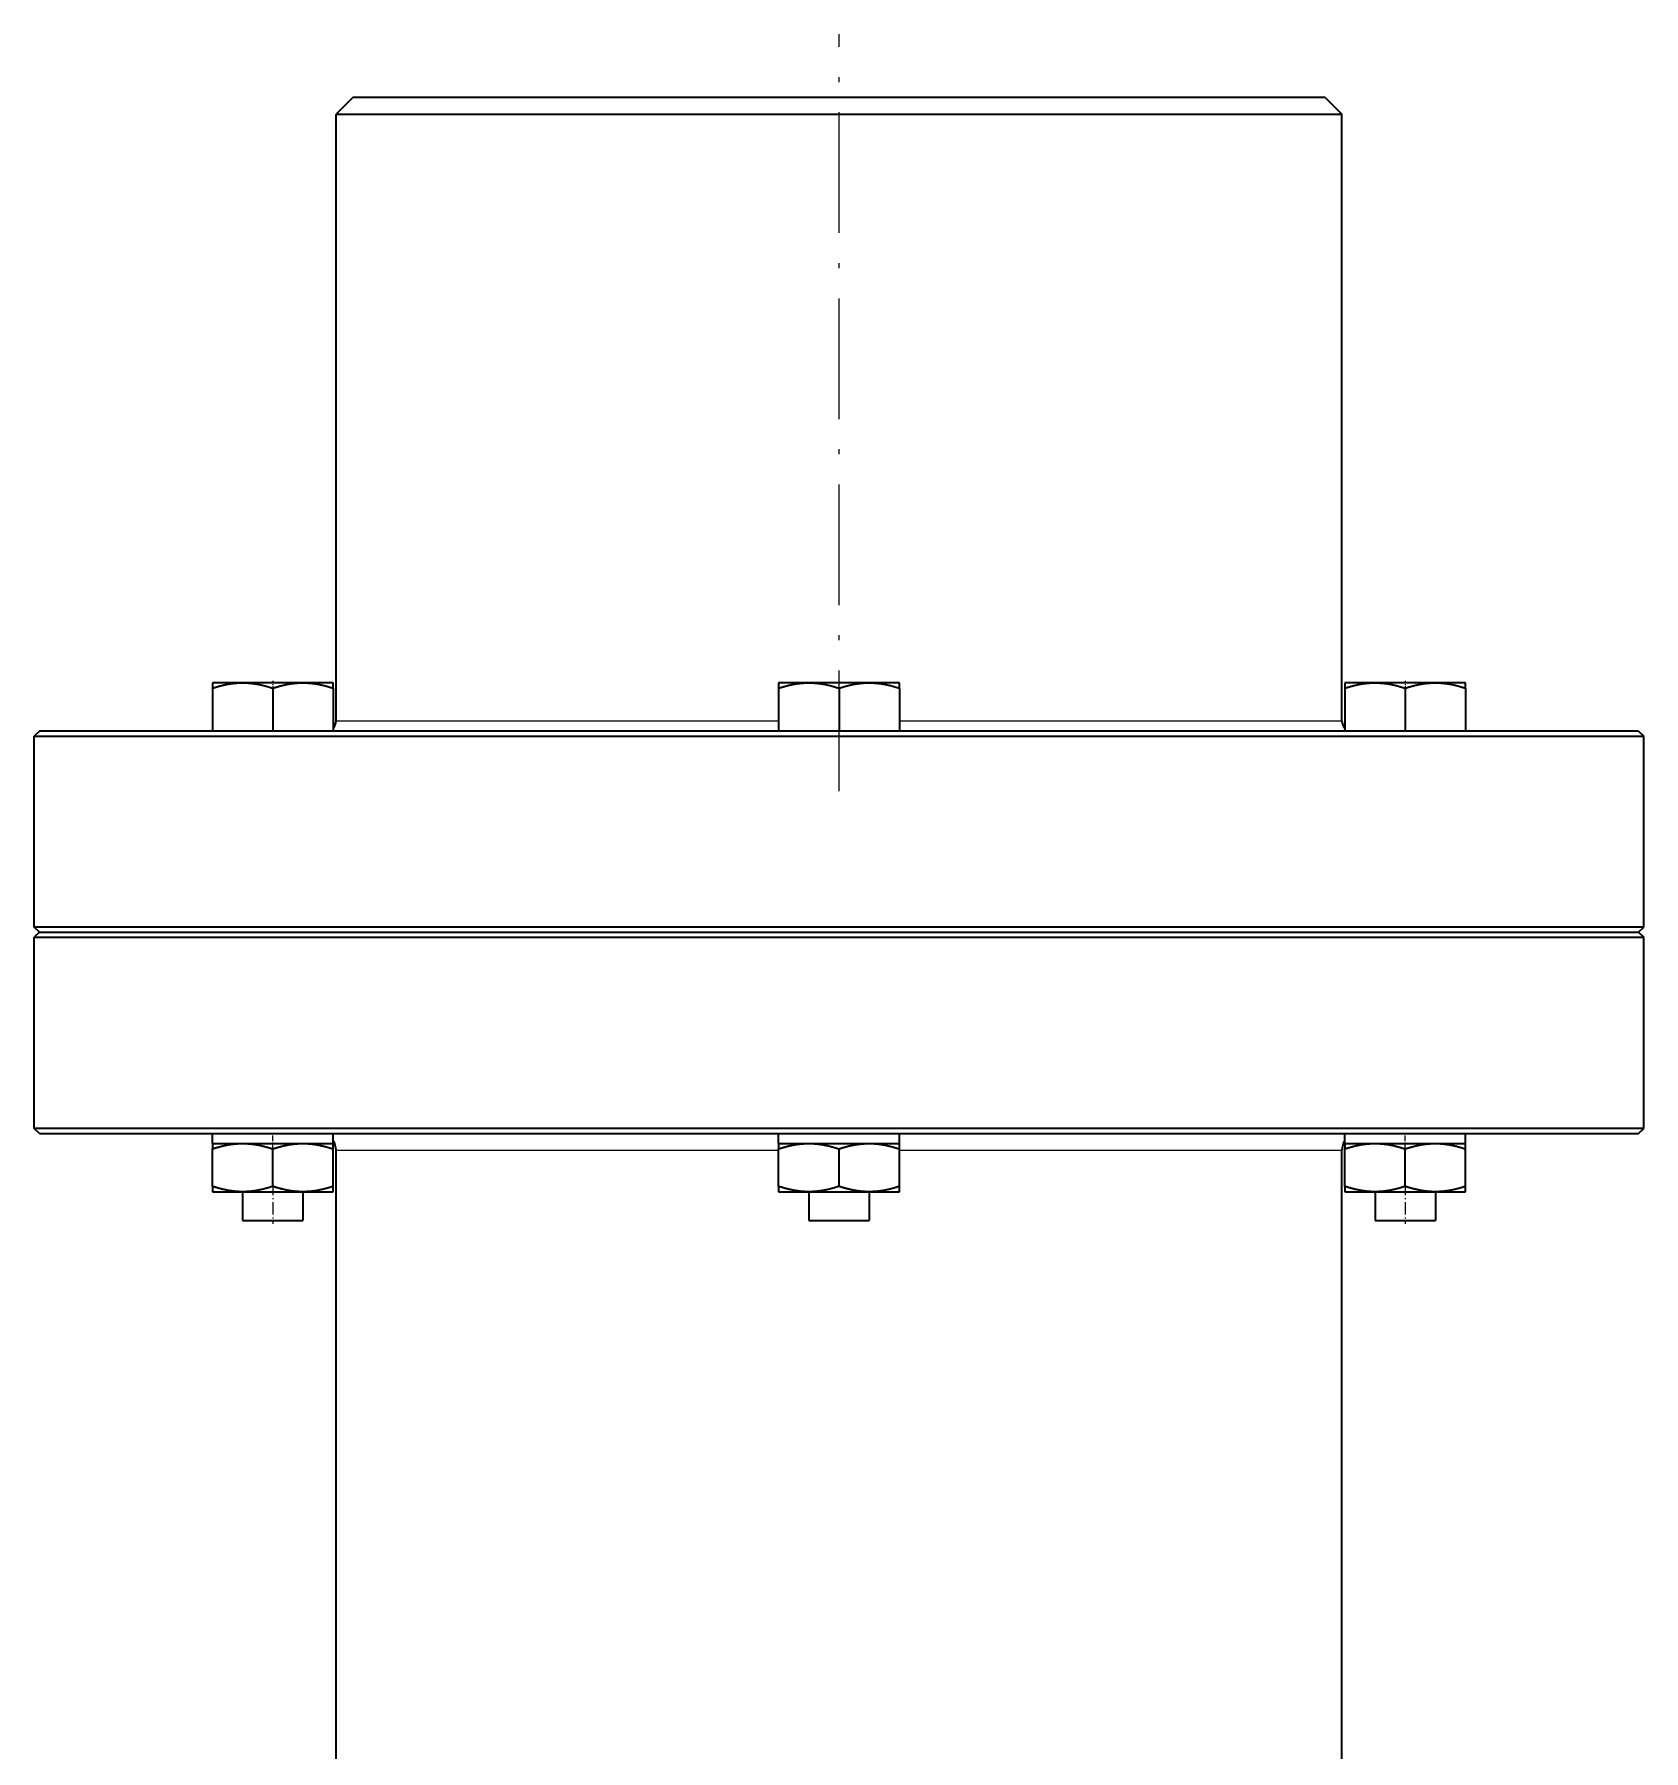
# Model space of a CAD drawing. Extents: x 228 to 1870, y -35 to 994.
# Drawn here: x 881.4 to 1041.4, y 423.6 to 594.3 of the extents above; entities that cross this region are included whole.
import ezdxf

# ---------------------------------------------------------------- set-up
doc = ezdxf.new("R2010")
doc.units = 0
doc.linetypes.add('DASHDOT', pattern=[18.5, 12, -3, 0.5, -3])
doc.layers.get('0').update_dxf_attribs({"lineweight": 13})

# ---------------------------------------------------------------- blocks, each defined once
blk = doc.blocks.new('BLOCK13')
at = {"color": 7, "lineweight": 35}
for p, q in [((-48.33, 335), (-50, 333.33)), ((48.33, 335), (-48.33, 335)), ((48.33, 335), (50, 333.33)), ((-50, 273), (-50, 333.33)), ((-50, 333.33), (50, 333.33)), ((50, 273), (50, 333.33)), ((-62.29, 276.8), (-62.29, 276.26)), ((-59.29, 276.8), (-62.29, 276.8)), ((-53.29, 276.8), (-59.29, 276.8)), ((-50.29, 276.8), (-53.29, 276.8)), ((-50.29, 276.26), (-50.29, 276.8)), ((-6, 276.8), (-6, 276.26)), ((-3, 276.8), (-6, 276.8)), ((3, 276.8), (-3, 276.8)), ((6, 276.8), (3, 276.8)), ((6, 276.26), (6, 276.8)), ((50.29, 276.8), (50.29, 276.26)), ((53.29, 276.8), (50.29, 276.8)), ((59.29, 276.8), (53.29, 276.8)), ((62.29, 276.8), (59.29, 276.8)), ((62.29, 276.26), (62.29, 276.8)), ((-62.29, 276.26), (-62.29, 272)), ((-56.29, 276.26), (-56.29, 272)), ((-50.29, 276.26), (-50.29, 272)), ((-6, 276.26), (-6, 272)), ((0, 276.26), (0, 272)), ((6, 276.26), (6, 272)), ((50.29, 276.26), (50.29, 272)), ((56.29, 276.26), (56.29, 272)), ((62.29, 276.26), (62.29, 272)), ((-79.5, 272), (-80, 271.5)), ((-80, 252.5), (-80, 271.5)), ((-80, 271.5), (80, 271.5)), ((79.5, 272), (-79.5, 272)), ((79.5, 272), (80, 271.5)), ((80, 252.5), (80, 271.5)), ((-79.5, 252), (-80, 252.5)), ((80, 252.5), (-80, 252.5)), ((-79.5, 252), (-80, 251.5)), ((-80, 232.5), (-80, 251.5)), ((-80, 251.5), (80, 251.5)), ((-79.5, 252), (79.5, 252)), ((79.5, 252), (80, 252.5)), ((79.5, 252), (80, 251.5)), ((80, 232.5), (80, 251.5)), ((-79.5, 232), (-80, 232.5)), ((80, 232.5), (-80, 232.5)), ((79.5, 232), (80, 232.5)), ((-79.5, 232), (79.5, 232)), ((-62.29, 231), (-62.29, 232)), ((-62.29, 231), (-62.29, 232)), ((-62.29, 231), (-59.29, 231)), ((-62.29, 231), (-62.29, 230.46)), ((-62.29, 226.74), (-62.29, 230.46)), ((-59.29, 231), (-53.29, 231)), ((-56.29, 226.74), (-56.29, 230.46)), ((-53.29, 231), (-50.29, 231)), ((-50.29, 231), (-50.29, 232)), ((-50.29, 230.46), (-50.29, 231)), ((-50.29, 226.74), (-50.29, 230.46)), ((-6, 231), (-6, 232)), ((-6, 231), (-3, 231)), ((-6, 231), (-6, 230.46)), ((-6, 226.74), (-6, 230.46)), ((-3, 231), (3, 231)), ((0, 226.74), (0, 230.46)), ((3, 231), (6, 231)), ((6, 231), (6, 232)), ((6, 230.46), (6, 231)), ((6, 226.74), (6, 230.46)), ((50.29, 231), (50.29, 232)), ((50.29, 231), (50.29, 231.28)), ((50.29, 231), (53.29, 231)), ((50.29, 231), (50.29, 230.46)), ((50.29, 226.74), (50.29, 230.46)), ((53.29, 231), (59.29, 231)), ((56.29, 226.74), (56.29, 230.46)), ((59.29, 231), (62.29, 231)), ((62.29, 231), (62.29, 232)), ((62.29, 230.46), (62.29, 231)), ((62.29, 226.74), (62.29, 230.46)), ((-50, 167.67), (-50, 230.33)), ((50, 167.67), (50, 230.33)), ((-62.29, 226.74), (-62.29, 226.2)), ((-62.29, 226.2), (-59.29, 226.2)), ((-59.29, 226.2), (-59.3, 226.2)), ((-59.29, 226.2), (-53.29, 226.2)), ((-59.29, 226.2), (-59.29, 223.36)), ((-59.29, 226.2), (-59.29, 223.36)), ((-53.28, 226.2), (-53.29, 226.2)), ((-53.29, 226.2), (-50.29, 226.2)), ((-53.29, 226.2), (-53.29, 223.36)), ((-50.29, 226.2), (-50.29, 226.74)), ((-6, 226.74), (-6, 226.2)), ((-6, 226.2), (-3, 226.2)), ((-3, 226.2), (-3, 223.36)), ((-3, 226.2), (3, 226.2)), ((3, 226.2), (3, 223.36)), ((3, 226.2), (6, 226.2)), ((6, 226.2), (6, 226.74)), ((50.29, 226.74), (50.29, 226.2)), ((50.29, 226.2), (53.29, 226.2)), ((53.29, 226.2), (53.28, 226.2)), ((53.29, 226.2), (59.29, 226.2)), ((53.29, 226.2), (53.29, 223.36)), ((53.29, 226.2), (53.29, 223.36)), ((59.29, 226.2), (62.29, 226.2)), ((59.3, 226.2), (59.29, 226.2)), ((59.29, 226.2), (59.29, 223.36)), ((62.29, 226.2), (62.29, 226.74)), ((-59.29, 223.36), (-54.79, 223.36)), ((-54.79, 223.36), (-53.29, 223.36)), ((-3, 223.36), (3, 223.36)), ((53.29, 223.36), (54.79, 223.36)), ((54.79, 223.36), (59.29, 223.36))]:
    blk.add_line(p, q, dxfattribs=at)
at = {"color": 7, "lineweight": 13}
for p, q in [((-6, 273), (-50, 273)), ((50, 273), (6, 273)), ((-50, 230.33), (-6, 230.33)), ((6, 230.33), (50, 230.33))]:
    blk.add_line(p, q, dxfattribs=at)
at = {"color": 7, "lineweight": 35}
for centre, radius, start, end in [((-51, 273), 1, 315.1029, 0), ((51, 273), 1, 180, 224.9014), ((-51.67, 230.33), 1.67, 0, 34.4091), ((51.67, 230.33), 1.67, 145.588, 180)]:
    blk.add_arc(centre, radius, start, end, dxfattribs=at)
for points in [[(-62.29, 276.26), (-61.7, 276.46), (-61.11, 276.62), (-60.51, 276.74), (-59.9, 276.8), (-59.29, 276.8)], [(-56.29, 276.26), (-55.7, 276.46), (-55.11, 276.62), (-54.51, 276.74), (-53.9, 276.8), (-53.29, 276.8)], [(-6, 276.26), (-5.41, 276.46), (-4.82, 276.62), (-4.22, 276.74), (-3.61, 276.8), (-3, 276.8)], [(0, 276.26), (0.59, 276.46), (1.18, 276.62), (1.78, 276.74), (2.39, 276.8), (3, 276.8)], [(50.29, 276.26), (50.88, 276.46), (51.47, 276.62), (52.07, 276.74), (52.68, 276.8), (53.29, 276.8)], [(56.29, 276.26), (56.88, 276.46), (57.47, 276.62), (58.07, 276.74), (58.68, 276.8), (59.29, 276.8)]]:
    blk.add_open_spline(points, degree=5, dxfattribs=at)
for points, knots in [([(-59.29, 276.8), (-59.05, 276.8), (-58.8, 276.79), (-58.56, 276.77), (-57.95, 276.7), (-57.35, 276.58), (-57, 276.49), (-56.64, 276.38), (-56.29, 276.26)], [0, 0, 0, 0, 0, 0, 1.993882, 1.993882, 1.993882, 4.976521, 4.976521, 4.976521, 4.976521, 4.976521, 4.976521]), ([(-53.29, 276.8), (-53.05, 276.8), (-52.8, 276.79), (-52.56, 276.77), (-51.95, 276.7), (-51.35, 276.58), (-51, 276.49), (-50.64, 276.38), (-50.29, 276.26)], [0, 0, 0, 0, 0, 0, 1.993882, 1.993882, 1.993882, 4.976521, 4.976521, 4.976521, 4.976521, 4.976521, 4.976521]), ([(-3, 276.8), (-2.76, 276.8), (-2.51, 276.79), (-2.27, 276.77), (-1.66, 276.7), (-1.06, 276.58), (-0.71, 276.49), (-0.35, 276.38), (0, 276.26)], [0, 0, 0, 0, 0, 0, 1.993882, 1.993882, 1.993882, 4.976521, 4.976521, 4.976521, 4.976521, 4.976521, 4.976521]), ([(3, 276.8), (3.24, 276.8), (3.49, 276.79), (3.73, 276.77), (4.34, 276.7), (4.94, 276.58), (5.29, 276.49), (5.65, 276.38), (6, 276.26)], [0, 0, 0, 0, 0, 0, 1.993882, 1.993882, 1.993882, 4.976521, 4.976521, 4.976521, 4.976521, 4.976521, 4.976521]), ([(53.29, 276.8), (53.54, 276.8), (53.78, 276.79), (54.02, 276.77), (54.63, 276.7), (55.23, 276.58), (55.59, 276.49), (55.94, 276.38), (56.29, 276.26)], [0, 0, 0, 0, 0, 0, 1.993882, 1.993882, 1.993882, 4.976521, 4.976521, 4.976521, 4.976521, 4.976521, 4.976521]), ([(59.29, 276.8), (59.54, 276.8), (59.78, 276.79), (60.02, 276.77), (60.63, 276.7), (61.23, 276.58), (61.59, 276.49), (61.94, 276.38), (62.29, 276.26)], [0, 0, 0, 0, 0, 0, 1.993882, 1.993882, 1.993882, 4.976521, 4.976521, 4.976521, 4.976521, 4.976521, 4.976521]), ([(-62.29, 230.46), (-61.71, 230.66), (-61.2, 230.79), (-60.73, 230.89), (-60.17, 230.97), (-59.62, 230.99), (-59.51, 231), (-59.4, 231), (-59.29, 231)], [0, 0, 0, 0, 0, 0, 42.100151, 42.100151, 42.100151, 52.615686, 52.615686, 52.615686, 52.615686, 52.615686, 52.615686]), ([(-59.29, 231), (-58.96, 231), (-58.64, 230.98), (-58.31, 230.95), (-57.74, 230.86), (-57.11, 230.71), (-56.85, 230.64), (-56.58, 230.56), (-56.29, 230.46)], [0, 0, 0, 0, 0, 0, 31.620492, 31.620492, 31.620492, 52.668943, 52.668943, 52.668943, 52.668943, 52.668943, 52.668943]), ([(-56.29, 230.46), (-55.71, 230.66), (-55.2, 230.79), (-54.73, 230.89), (-54.17, 230.97), (-53.62, 230.99), (-53.51, 231), (-53.4, 231), (-53.29, 231)], [0, 0, 0, 0, 0, 0, 42.100165, 42.100165, 42.100165, 52.615687, 52.615687, 52.615687, 52.615687, 52.615687, 52.615687]), ([(-53.29, 231), (-53.02, 231), (-52.75, 230.99), (-52.47, 230.96), (-51.91, 230.89), (-51.3, 230.76), (-50.99, 230.68), (-50.65, 230.58), (-50.29, 230.46)], [0, 0, 0, 0, 0, 0, 26.315675, 26.315675, 26.315675, 52.623383, 52.623383, 52.623383, 52.623383, 52.623383, 52.623383]), ([(-6, 230.46), (-5.42, 230.66), (-4.91, 230.79), (-4.44, 230.89), (-3.88, 230.97), (-3.33, 230.99), (-3.22, 231), (-3.11, 231), (-3, 231)], [0, 0, 0, 0, 0, 0, 42.100151, 42.100151, 42.100151, 52.615686, 52.615686, 52.615686, 52.615686, 52.615686, 52.615686]), ([(-3, 231), (-2.67, 231), (-2.34, 230.98), (-2.02, 230.95), (-1.44, 230.86), (-0.82, 230.71), (-0.56, 230.64), (-0.29, 230.56), (0, 230.46)], [0, 0, 0, 0, 0, 0, 31.620492, 31.620492, 31.620492, 52.668943, 52.668943, 52.668943, 52.668943, 52.668943, 52.668943]), ([(0, 230.46), (0.58, 230.66), (1.09, 230.79), (1.56, 230.89), (2.13, 230.97), (2.67, 230.99), (2.78, 231), (2.89, 231), (3, 231)], [0, 0, 0, 0, 0, 0, 42.100165, 42.100165, 42.100165, 52.615687, 52.615687, 52.615687, 52.615687, 52.615687, 52.615687]), ([(3, 231), (3.27, 231), (3.55, 230.99), (3.82, 230.96), (4.38, 230.89), (4.99, 230.76), (5.3, 230.68), (5.64, 230.58), (6, 230.46)], [0, 0, 0, 0, 0, 0, 26.315675, 26.315675, 26.315675, 52.623383, 52.623383, 52.623383, 52.623383, 52.623383, 52.623383]), ([(50.29, 230.46), (50.87, 230.66), (51.38, 230.79), (51.85, 230.89), (52.42, 230.97), (52.96, 230.99), (53.07, 231), (53.18, 231), (53.29, 231)], [0, 0, 0, 0, 0, 0, 42.100151, 42.100151, 42.100151, 52.615686, 52.615686, 52.615686, 52.615686, 52.615686, 52.615686]), ([(53.29, 231), (53.62, 231), (53.95, 230.98), (54.28, 230.95), (54.85, 230.86), (55.47, 230.71), (55.73, 230.64), (56, 230.56), (56.29, 230.46)], [0, 0, 0, 0, 0, 0, 31.620492, 31.620492, 31.620492, 52.668943, 52.668943, 52.668943, 52.668943, 52.668943, 52.668943]), ([(56.29, 230.46), (56.87, 230.66), (57.38, 230.79), (57.85, 230.89), (58.42, 230.97), (58.96, 230.99), (59.07, 231), (59.18, 231), (59.29, 231)], [0, 0, 0, 0, 0, 0, 42.100165, 42.100165, 42.100165, 52.615687, 52.615687, 52.615687, 52.615687, 52.615687, 52.615687]), ([(59.29, 231), (59.56, 231), (59.84, 230.99), (60.11, 230.96), (60.67, 230.89), (61.28, 230.76), (61.59, 230.68), (61.93, 230.58), (62.29, 230.46)], [0, 0, 0, 0, 0, 0, 26.315675, 26.315675, 26.315675, 52.623383, 52.623383, 52.623383, 52.623383, 52.623383, 52.623383]), ([(-59.29, 226.2), (-59.56, 226.2), (-59.84, 226.21), (-60.11, 226.24), (-60.67, 226.31), (-61.28, 226.44), (-61.59, 226.52), (-61.93, 226.62), (-62.29, 226.74)], [0, 0, 0, 0, 0, 0, 26.315675, 26.315675, 26.315675, 52.623383, 52.623383, 52.623383, 52.623383, 52.623383, 52.623383]), ([(-56.29, 226.74), (-56.87, 226.54), (-57.38, 226.41), (-57.85, 226.31), (-58.42, 226.23), (-58.96, 226.21), (-59.07, 226.2), (-59.18, 226.2), (-59.29, 226.2)], [0, 0, 0, 0, 0, 0, 42.100165, 42.100165, 42.100165, 52.615687, 52.615687, 52.615687, 52.615687, 52.615687, 52.615687]), ([(-53.29, 226.2), (-53.62, 226.2), (-53.95, 226.22), (-54.28, 226.25), (-54.85, 226.34), (-55.47, 226.49), (-55.73, 226.56), (-56, 226.64), (-56.29, 226.74)], [0, 0, 0, 0, 0, 0, 31.620492, 31.620492, 31.620492, 52.668943, 52.668943, 52.668943, 52.668943, 52.668943, 52.668943]), ([(-50.29, 226.74), (-50.87, 226.54), (-51.38, 226.41), (-51.85, 226.31), (-52.42, 226.23), (-52.96, 226.21), (-53.07, 226.2), (-53.18, 226.2), (-53.29, 226.2)], [0, 0, 0, 0, 0, 0, 42.100151, 42.100151, 42.100151, 52.615686, 52.615686, 52.615686, 52.615686, 52.615686, 52.615686]), ([(-3, 226.2), (-3.27, 226.2), (-3.55, 226.21), (-3.82, 226.24), (-4.38, 226.31), (-4.99, 226.44), (-5.3, 226.52), (-5.64, 226.62), (-6, 226.74)], [0, 0, 0, 0, 0, 0, 26.315675, 26.315675, 26.315675, 52.623383, 52.623383, 52.623383, 52.623383, 52.623383, 52.623383]), ([(0, 226.74), (-0.58, 226.54), (-1.09, 226.41), (-1.56, 226.31), (-2.13, 226.23), (-2.67, 226.21), (-2.78, 226.2), (-2.89, 226.2), (-3, 226.2)], [0, 0, 0, 0, 0, 0, 42.100165, 42.100165, 42.100165, 52.615687, 52.615687, 52.615687, 52.615687, 52.615687, 52.615687]), ([(3, 226.2), (2.67, 226.2), (2.34, 226.22), (2.02, 226.25), (1.44, 226.34), (0.82, 226.49), (0.56, 226.56), (0.29, 226.64), (0, 226.74)], [0, 0, 0, 0, 0, 0, 31.620492, 31.620492, 31.620492, 52.668943, 52.668943, 52.668943, 52.668943, 52.668943, 52.668943]), ([(6, 226.74), (5.42, 226.54), (4.91, 226.41), (4.44, 226.31), (3.88, 226.23), (3.33, 226.21), (3.22, 226.2), (3.11, 226.2), (3, 226.2)], [0, 0, 0, 0, 0, 0, 42.100151, 42.100151, 42.100151, 52.615686, 52.615686, 52.615686, 52.615686, 52.615686, 52.615686]), ([(53.29, 226.2), (53.02, 226.2), (52.75, 226.21), (52.47, 226.24), (51.91, 226.31), (51.3, 226.44), (50.99, 226.52), (50.65, 226.62), (50.29, 226.74)], [0, 0, 0, 0, 0, 0, 26.315675, 26.315675, 26.315675, 52.623383, 52.623383, 52.623383, 52.623383, 52.623383, 52.623383]), ([(56.29, 226.74), (55.71, 226.54), (55.2, 226.41), (54.73, 226.31), (54.17, 226.23), (53.62, 226.21), (53.51, 226.2), (53.4, 226.2), (53.29, 226.2)], [0, 0, 0, 0, 0, 0, 42.100165, 42.100165, 42.100165, 52.615687, 52.615687, 52.615687, 52.615687, 52.615687, 52.615687]), ([(59.29, 226.2), (58.96, 226.2), (58.64, 226.22), (58.31, 226.25), (57.74, 226.34), (57.11, 226.49), (56.85, 226.56), (56.58, 226.64), (56.29, 226.74)], [0, 0, 0, 0, 0, 0, 31.620492, 31.620492, 31.620492, 52.668943, 52.668943, 52.668943, 52.668943, 52.668943, 52.668943]), ([(62.29, 226.74), (61.71, 226.54), (61.2, 226.41), (60.73, 226.31), (60.17, 226.23), (59.62, 226.21), (59.51, 226.2), (59.4, 226.2), (59.29, 226.2)], [0, 0, 0, 0, 0, 0, 42.100151, 42.100151, 42.100151, 52.615686, 52.615686, 52.615686, 52.615686, 52.615686, 52.615686])]:
    blk.add_open_spline(points, degree=5, knots=knots, dxfattribs=at)

msp = doc.modelspace()

# ---------------------------------------------------------------- linework, layer by layer
at = {"color": 7, "linetype": 'DASHDOT', "lineweight": 13}
msp.add_line((961.379517, 519.02353), (961.379517, 594.2706), dxfattribs=at)
at = {"color": 7, "linetype": 'DASHDOT', "lineweight": 13, "ltscale": 0.020112}
msp.add_line((905.087864, 529.995545), (905.087864, 529.191071), dxfattribs=at)
at = {"color": 7, "linetype": 'DASHDOT', "lineweight": 13, "ltscale": 0.020127}
msp.add_line((1017.671169, 529.995606), (1017.671169, 529.190522), dxfattribs=at)
at = {"color": 7, "linetype": 'DASHDOT', "lineweight": 13, "ltscale": 0.046092}
for p, q in [((905.087864, 483.309968), (905.087864, 485.153642)), ((1017.671169, 483.309968), (1017.671169, 485.153642))]:
    msp.add_line(p, q, dxfattribs=at)
at = {"color": 7, "linetype": 'DASHDOT', "lineweight": 13, "ltscale": 0.101292}
for p, q in [((905.087864, 480.073533), (905.087864, 476.021867)), ((1017.671169, 480.073533), (1017.671169, 476.021867))]:
    msp.add_line(p, q, dxfattribs=at)

# ---------------------------------------------------------------- block references
at = {"lineweight": 0}
msp.add_blockref('BLOCK13', (961.379517, 253.000001), dxfattribs=at)

doc.saveas('drawing.dxf')
